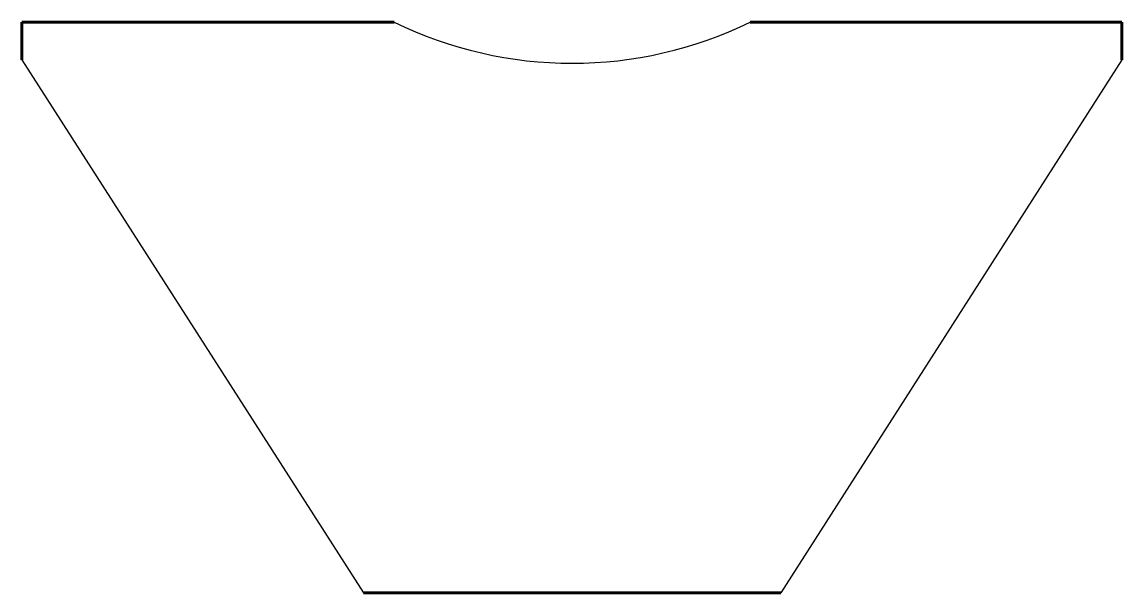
# Model space of a CAD drawing. Header units: millimetres. Extents: x 181 to 761, y -107 to 194.
import ezdxf

# ---------------------------------------------------------------- set-up
doc = ezdxf.new("R2010")
doc.units = ezdxf.units.MM
doc.linetypes.add('K5LT_BASIC', pattern=[0])

msp = doc.modelspace()

# ---------------------------------------------------------------- linework, layer by layer
at = {"color": 5, "linetype": 'K5LT_BASIC', "lineweight": 60, "true_color": 0x0000ff}
for p, q in [((181.17, 193.52), (377.47, 193.52)), ((181.17, 193.52), (181.17, 173.52)), ((565.06, 193.52), (761.17, 193.52)), ((761.17, 193.52), (761.17, 173.52)), ((361.26, -107.47), (581.26, -107.47))]:
    msp.add_line(p, q, dxfattribs=at)
for p, q in [((181.17, 173.52), (361.26, -107.47)), ((761.17, 173.52), (581.26, -107.47))]:
    msp.add_line(p, q)
msp.add_arc((471.26, 384.76), 213, 243.87467, 296.12533)

doc.saveas('drawing.dxf')
